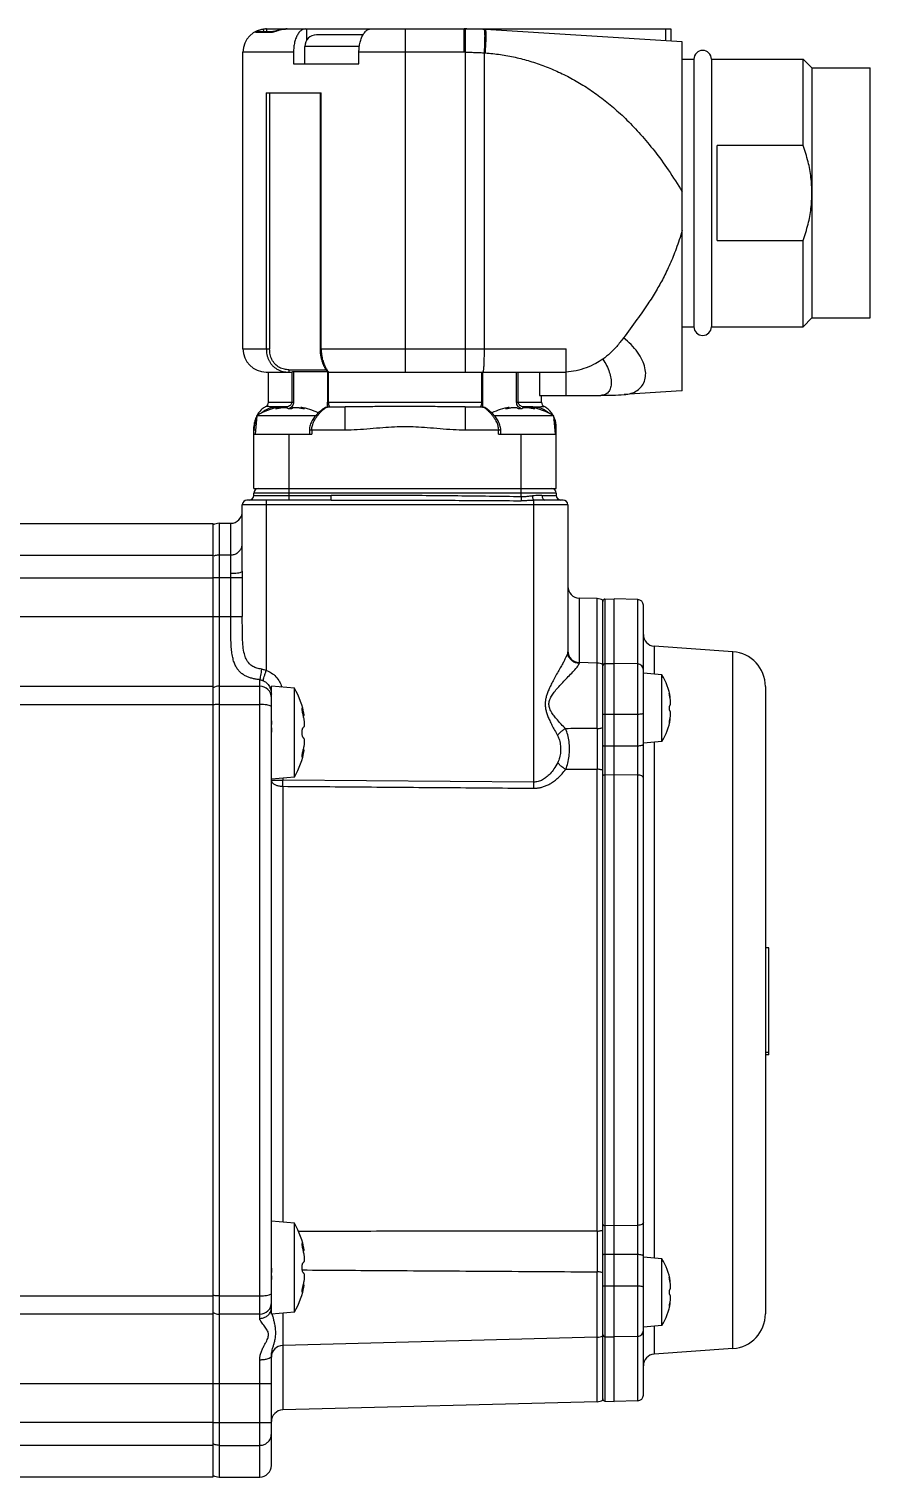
# Model space of a CAD drawing. Header units: millimetres. Extents: x 825 to 4294, y 1031 to 3282.
# Drawn here: x 1919.3 to 1991.7, y 2954.3 to 3078.8 of the extents above; entities that cross this region are included whole.
import ezdxf

# ---------------------------------------------------------------- set-up
doc = ezdxf.new("R2010")
doc.units = ezdxf.units.MM

msp = doc.modelspace()

# ---------------------------------------------------------------- linework, layer by layer
at = {"color": 9, "linetype": 'Continuous'}
for p, q in [((1938.79249, 3078.5703), (1940.21908, 3078.5703)), ((1939.52823, 3078.6105), (1939.50286, 3078.82426)), ((1939.73928, 3078.83825), (1939.73928, 3078.6105)), ((1940.79857, 3078.73783), (1940.79966, 3078.73409)), ((1940.94729, 3078.77495), (1940.94729, 3078.83825)), ((1943.22918, 3077.91524), (1943.22918, 3078.83825)), ((1951.66876, 3078.83825), (1951.66876, 3049.33825)), ((1956.74527, 3076.83825), (1956.74527, 3078.83825)), ((1974.11416, 3077.82481), (1974.11416, 3078.83825)), ((1942.07111, 3076.83825), (1937.71876, 3076.83825)), ((1947.73432, 3077.33825), (1943.04376, 3077.33825)), ((1956.74527, 3076.83821), (1947.70028, 3076.83825)), ((1956.871, 3049.33825), (1956.871, 3076.83817)), ((1958.46539, 3076.79133), (1958.46539, 3051.33825)), ((1939.73283, 3073.33825), (1939.73283, 3051.33825)), ((1940.01529, 3073.33825), (1940.01529, 3051.33825)), ((1944.44822, 3051.33825), (1944.44822, 3073.33825)), ((1937.71876, 3051.33825), (1940.01529, 3051.33825)), ((1944.35175, 3051.33825), (1965.51877, 3051.33825)), ((1941.68025, 3049.53825), (1944.86151, 3049.53825)), ((1941.93243, 3049.33966), (1941.93243, 3046.73825)), ((1942.07906, 3049.36505), (1942.07906, 3046.73825)), ((1945.00391, 3049.36505), (1945.00391, 3046.73825)), ((1945.09104, 3046.73825), (1945.09104, 3049.33966)), ((1958.24648, 3049.33825), (1958.24648, 3046.73825)), ((1958.33361, 3049.33825), (1958.33361, 3046.73825)), ((1961.25846, 3046.73826), (1961.25846, 3049.33825)), ((1961.40509, 3046.73825), (1961.40509, 3049.33825)), ((1939.91876, 3046.73825), (1942.07906, 3046.73825)), ((1945.00391, 3046.73826), (1958.33361, 3046.73825)), ((1961.25846, 3046.73826), (1961.40509, 3046.73827)), ((1961.40509, 3046.73825), (1963.41876, 3046.73825)), ((1940.58128, 3046.24001), (1940.58128, 3046.20651)), ((1940.67742, 3046.21904), (1940.67742, 3046.26756)), ((1942.8601, 3046.26756), (1942.8601, 3046.21907)), ((1942.95624, 3046.20654), (1942.95624, 3046.24001)), ((1946.50905, 3044.33825), (1946.50905, 3046.33825)), ((1956.82846, 3046.33825), (1956.82846, 3044.33825)), ((1960.38128, 3046.24001), (1960.38128, 3046.20651)), ((1960.47742, 3046.21904), (1960.47742, 3046.26756)), ((1962.6601, 3046.26756), (1962.6601, 3046.21907)), ((1962.75624, 3046.20654), (1962.75624, 3046.24001)), ((1938.79938, 3044.33825), (1938.66876, 3044.33825)), ((1946.50906, 3044.33825), (1943.43758, 3044.33825)), ((1943.63758, 3044.33825), (1943.63758, 3043.98825)), ((1959.89994, 3044.33825), (1956.82846, 3044.33825)), ((1959.69994, 3043.98825), (1959.69994, 3044.33825)), ((1964.66876, 3044.33825), (1964.53814, 3044.33825)), ((1941.66876, 3043.98825), (1941.66825, 3038.33825)), ((1961.66825, 3038.61368), (1961.66876, 3043.98825)), ((1965.66825, 3037.93825), (1937.66825, 3037.93825)), ((1964.66825, 3038.93825), (1938.66825, 3038.93825)), ((1938.66825, 3038.73825), (1945.30071, 3038.73793)), ((1939.72061, 3037.93825), (1939.72061, 3023.68604)), ((1945.30071, 3038.33825), (1945.30071, 3038.73825)), ((1962.74679, 3014.08653), (1962.74679, 3037.93825)), ((1963.44776, 3038.73825), (1964.66825, 3038.73825)), ((1935.66825, 3036.33825), (1935.66825, 2954.33825)), ((1936.66872, 3028.33825), (1936.66825, 3036.33825)), ((1835.36825, 3033.58782), (1935.16825, 3033.58782)), ((1935.66825, 3033.61414), (1936.66825, 3033.61414)), ((1935.16825, 3031.63322), (1834.36825, 3031.63322)), ((1937.66857, 3031.65954), (1935.16825, 3031.65954)), ((1937.66857, 3031.65954), (1937.66857, 3028.33825)), ((1966.64208, 3029.9044), (1966.64208, 3024.29208)), ((1968.19443, 3018.69755), (1968.19443, 3029.86375)), ((1968.86302, 3029.81717), (1968.86302, 2960.85934)), ((1971.68134, 2960.89097), (1971.68134, 3029.78554)), ((1834.36825, 3028.33825), (1937.66857, 3028.33825)), ((1973.0985, 3025.7732), (1973.0985, 3023.35916)), ((1979.87752, 2965.37734), (1979.87752, 3025.29917)), ((1939.16825, 2967.97425), (1939.16825, 3022.89035)), ((1974.42001, 3021.62803), (1974.38651, 3021.62803)), ((1835.36825, 3020.76198), (1935.16825, 3020.76198)), ((1935.66825, 3020.76198), (1939.16825, 3020.76198)), ((1974.39904, 3021.53189), (1974.44756, 3021.53189)), ((1942.86302, 3020.31376), (1942.79123, 3020.31376)), ((1942.85182, 3019.9729), (1942.96516, 3019.9729)), ((1969.66825, 3019.88823), (1968.86302, 3019.89369)), ((1971.68134, 3019.90187), (1969.66825, 3019.88823)), ((1974.38654, 3019.25306), (1974.42001, 3019.25306)), ((1974.44756, 3019.3492), (1974.39907, 3019.3492)), ((1942.96516, 3016.70361), (1942.85182, 3016.70361)), ((1968.86302, 3017.20187), (1969.66825, 3017.19641)), ((1969.66825, 3017.19641), (1971.68134, 3017.21006)), ((1973.0985, 3017.52193), (1973.0985, 2973.15458)), ((1942.79113, 3016.36275), (1942.86302, 3016.36275)), ((1940.16825, 3014.24653), (1941.14208, 3014.24653)), ((1941.14208, 3014.42345), (1941.14208, 3014.24653)), ((1968.19443, 2975.48674), (1968.19443, 3015.18977)), ((1968.86302, 3014.72157), (1969.66825, 3014.73342)), ((1969.66825, 3014.73342), (1971.68134, 3014.70378)), ((1941.14208, 3013.72486), (1941.14208, 2976.25305)), ((1969.66825, 2975.94309), (1968.86302, 2975.95494)), ((1971.68134, 2975.97272), (1969.66825, 2975.94309)), ((1942.86302, 2974.31376), (1942.79123, 2974.31376)), ((1942.85182, 2973.9729), (1942.96516, 2973.9729)), ((1969.66825, 2973.48009), (1968.86302, 2973.47464)), ((1971.68134, 2973.46645), (1969.66825, 2973.48009)), ((1968.19443, 2960.81275), (1968.19443, 2971.97896)), ((1942.96516, 2970.70361), (1942.85182, 2970.70361)), ((1968.86302, 2970.78282), (1969.66825, 2970.78828)), ((1969.66825, 2970.78828), (1971.68134, 2970.77463)), ((1974.42001, 2971.42345), (1974.38651, 2971.42345)), ((1974.39904, 2971.3273), (1974.44756, 2971.3273)), ((1835.36825, 2969.91452), (1935.16825, 2969.91452)), ((1935.66825, 2969.91452), (1939.16825, 2969.91452)), ((1942.79113, 2970.36275), (1942.86302, 2970.36275)), ((1941.14208, 2968.42345), (1941.14208, 2960.10436)), ((1974.38654, 2969.04848), (1974.42001, 2969.04848)), ((1974.44756, 2969.14462), (1974.39907, 2969.14462)), ((1973.0985, 2967.31735), (1973.0985, 2964.9033)), ((1939.16825, 2954.33825), (1939.16825, 2964.39631)), ((1940.16825, 2962.33825), (1834.36825, 2962.33825)), ((1834.36825, 2959.04329), (1935.16825, 2959.04329)), ((1935.16825, 2959.01696), (1940.16825, 2959.01696)), ((1835.36825, 2957.08869), (1935.16825, 2957.08869)), ((1935.66825, 2957.06236), (1939.16825, 2957.06236))]:
    msp.add_line(p, q, dxfattribs=at)
at = {"color": 7, "linetype": 'Continuous'}
for p, q in [((1938.94164, 3078.6105), (1940.35171, 3078.6105)), ((1939.71876, 3078.83825), (1943.07801, 3078.83825)), ((1943.10439, 3078.83825), (1974.51875, 3078.83825)), ((1948.04376, 3078.33825), (1944.04376, 3078.33825)), ((1975.51876, 3077.73825), (1958.5905, 3078.78145)), ((1974.51876, 3078.83825), (1974.51876, 3077.80001)), ((1975.51876, 3047.73845), (1975.51876, 3077.73825)), ((1937.71876, 3051.33825), (1937.71876, 3076.83825)), ((1942.07111, 3076.83825), (1942.07111, 3075.83825)), ((1943.04376, 3075.83825), (1943.04376, 3077.33825)), ((1947.70028, 3075.83825), (1947.70028, 3076.83825)), ((1942.07111, 3075.83825), (1947.70028, 3075.83825)), ((1975.51876, 3076.23825), (1976.51876, 3076.23825)), ((1976.51876, 3076.23825), (1976.51876, 3053.23825)), ((1978.01876, 3076.23825), (1985.91876, 3076.23825)), ((1978.01876, 3076.23825), (1978.01876, 3053.23825)), ((1985.91876, 3068.82329), (1985.91876, 3076.23825)), ((1986.66876, 3075.48825), (1985.91876, 3076.23825)), ((1986.66876, 3075.48825), (1991.66876, 3075.48825)), ((1986.66876, 3075.48825), (1986.66876, 3053.98825)), ((1991.66876, 3053.98825), (1991.66876, 3075.48825)), ((1939.73283, 3073.33825), (1944.44822, 3073.33825)), ((1944.35175, 3073.33825), (1944.35175, 3051.33825)), ((1985.91876, 3068.82329), (1978.51876, 3068.82329)), ((1978.51876, 3060.65322), (1978.51876, 3068.82329)), ((1978.51876, 3060.65322), (1985.91876, 3060.65322)), ((1985.91876, 3053.23825), (1985.91876, 3060.65322)), ((1986.66876, 3053.98825), (1985.91876, 3053.23825)), ((1986.66876, 3053.98825), (1991.66876, 3053.98825)), ((1975.51876, 3053.23825), (1976.51876, 3053.23825)), ((1978.01876, 3053.23825), (1985.91876, 3053.23825)), ((1965.51876, 3047.33825), (1965.51877, 3051.33825)), ((1939.71895, 3049.33825), (1941.91593, 3049.33825)), ((1939.91876, 3046.73825), (1939.91876, 3049.33825)), ((1945.00391, 3049.36505), (1942.07906, 3049.36505)), ((1945.11744, 3049.33825), (1965.51876, 3049.33825)), ((1963.2473, 3049.33825), (1963.2473, 3047.33825)), ((1963.2473, 3047.33825), (1968.51876, 3047.33825)), ((1963.41876, 3046.73825), (1963.41876, 3047.33825)), ((1975.44188, 3047.73313), (1970.51389, 3047.40467)), ((1938.90874, 3045.58825), (1938.76876, 3043.98825)), ((1943.98647, 3045.58825), (1938.90874, 3045.58825)), ((1941.38557, 3046.33825), (1940.66876, 3046.33825)), ((1940.82387, 3046.24841), (1940.82387, 3046.30666)), ((1942.71365, 3046.2484), (1942.71365, 3046.30666)), ((1945.03849, 3046.33825), (1946.50905, 3046.33825)), ((1956.82846, 3046.33825), (1958.29884, 3046.33825)), ((1964.42878, 3045.58825), (1959.35121, 3045.58825)), ((1960.62387, 3046.24841), (1960.62387, 3046.30666)), ((1962.66876, 3046.33825), (1961.95195, 3046.33825)), ((1962.51365, 3046.2484), (1962.51365, 3046.30666)), ((1964.42878, 3045.58825), (1964.56876, 3043.98825)), ((1938.66876, 3039.33825), (1938.66876, 3044.61771)), ((1943.43758, 3044.33825), (1943.43758, 3043.98825)), ((1959.89994, 3043.98825), (1959.89994, 3044.33825)), ((1964.66876, 3039.33825), (1964.66876, 3044.61771)), ((1938.66876, 3043.98825), (1943.63758, 3043.98825)), ((1959.69994, 3043.98825), (1964.66876, 3043.98825)), ((1938.66876, 3039.33825), (1964.66876, 3039.33825)), ((1937.66825, 3032.22122), (1937.66825, 3037.93825)), ((1945.30071, 3038.33825), (1938.06825, 3038.33825)), ((1938.66825, 3038.73825), (1938.66825, 3038.93825)), ((1965.26825, 3038.33825), (1963.68503, 3038.33825)), ((1964.66825, 3038.93825), (1964.66825, 3038.73825)), ((1965.66825, 3037.93825), (1965.66825, 3025.27262)), ((1834.36825, 3036.31193), (1935.16825, 3036.31193)), ((1935.16825, 2954.36473), (1935.16825, 3036.31177)), ((1935.66825, 3036.33825), (1936.66825, 3036.33825)), ((1968.19443, 3029.86375), (1966.64208, 3029.9044)), ((1968.66825, 2960.94666), (1968.66825, 3029.72984)), ((1968.86302, 3029.81717), (1969.66825, 3029.83825)), ((1971.68134, 3029.78554), (1969.66825, 3029.83825)), ((1969.66825, 2960.83825), (1969.66825, 3029.83825)), ((1972.16825, 2961.3908), (1972.16825, 3029.28571)), ((1979.87752, 3025.29917), (1973.0985, 3025.7732)), ((1968.19443, 3024.3196), (1966.64208, 3024.36025)), ((1968.86302, 3024.27301), (1969.66825, 3024.2941)), ((1971.68134, 3024.24138), (1969.66825, 3024.2941)), ((1973.76825, 3023.30056), (1972.16825, 3023.44054)), ((1973.76825, 3017.58053), (1973.76825, 3023.30056)), ((1835.36825, 3022.33825), (1935.16825, 3022.33825)), ((1935.66825, 3022.33825), (1939.16825, 3022.33825)), ((1942.16825, 3022.16328), (1940.16825, 3022.33825)), ((1940.16825, 2968.33825), (1940.16825, 3022.33825)), ((1942.16825, 3014.51323), (1942.16825, 3022.16328)), ((1982.66825, 3022.30648), (1982.66825, 2968.37003)), ((1974.42841, 3021.38544), (1974.48667, 3021.38544)), ((1942.88774, 3019.82645), (1943.00229, 3019.82645)), ((1974.42841, 3019.49565), (1974.48667, 3019.49565)), ((1942.88773, 3016.85006), (1943.00229, 3016.85006)), ((1973.76825, 3017.58053), (1972.16825, 3017.44054)), ((1942.16825, 3014.51323), (1940.16825, 3014.33825)), ((1962.74679, 3014.08653), (1941.14208, 3014.24653)), ((1982.96825, 2999.83825), (1982.66825, 2999.83825)), ((1982.96825, 2990.64676), (1982.96825, 2999.83825)), ((1982.96825, 2990.83825), (1982.66825, 2990.83825)), ((1982.96825, 2990.64676), (1982.66825, 2990.64676)), ((1942.16825, 2976.16328), (1940.16825, 2976.33825)), ((1942.16825, 2968.51323), (1942.16825, 2976.16328)), ((1942.88774, 2973.82645), (1943.00229, 2973.82645)), ((1973.76825, 2973.09598), (1972.16825, 2973.23596)), ((1973.76825, 2967.37594), (1973.76825, 2973.09598)), ((1942.88773, 2970.85006), (1943.00229, 2970.85006)), ((1974.42841, 2971.18086), (1974.48667, 2971.18086)), ((1935.16825, 2968.33825), (1835.36825, 2968.33825)), ((1939.16825, 2968.33825), (1935.66825, 2968.33825)), ((1942.16825, 2968.51323), (1940.16825, 2968.33825)), ((1974.42841, 2969.29107), (1974.48667, 2969.29107)), ((1973.76825, 2967.37594), (1972.16825, 2967.23596)), ((1968.19443, 2966.35691), (1941.14208, 2965.64852)), ((1968.86302, 2966.40349), (1969.66825, 2966.38241)), ((1971.68134, 2966.43512), (1969.66825, 2966.38241)), ((1940.16825, 2955.33841), (1940.16825, 2964.73932)), ((1979.87752, 2965.37734), (1973.0985, 2964.9033)), ((1968.19443, 2960.81275), (1941.14208, 2960.10436)), ((1968.86302, 2960.85934), (1969.66825, 2960.83825)), ((1971.68134, 2960.89097), (1969.66825, 2960.83825)), ((1834.36825, 2954.36458), (1935.16825, 2954.36458)), ((1935.66825, 2954.33825), (1939.16825, 2954.33825))]:
    msp.add_line(p, q, dxfattribs=at)
for centre, radius, start, end in [((1939.71876, 3076.83825), 2, 90, 180), ((1944.04376, 3077.33825), 1, 90, 180), ((1956.74527, 3048.83825), 30, 86.4736271, 90), ((1977.26876, 3076.23825), 0.75, 0, 180), ((1977.26876, 3053.23825), 0.75, 180, 0), ((1939.71876, 3051.33825), 2, 180, 270), ((1939.51876, 3046.73825), 0.4, 297.7685291, 0), ((1963.81876, 3046.73825), 0.4, 180, 242.2314709), ((1968.51876, 3077.33825), 30, 270, 273.8132323), ((1941.76876, 3040.87594), 5.51231, 99.8701103, 121.2545789), ((1940.66876, 3044.33825), 2, 90, 132.6208539), ((1941.76876, 3040.87594), 5.51231, 63.8266219, 80.1298897), ((1961.56876, 3040.87594), 5.51231, 99.8701103, 116.1766184), ((1961.56876, 3040.87594), 5.51231, 58.7454211, 80.1298897), ((1962.66876, 3044.33825), 2, 47.3826322, 90), ((1940.66876, 3044.33825), 2, 153.6233634, 180), ((1962.66876, 3044.33825), 2, 0, 26.3730949), ((1939.06825, 3038.93825), 0.4, 95.9999863, 180), ((1964.26825, 3038.93825), 0.4, 0, 89.999882), ((1938.06825, 3037.93825), 0.4, 90, 180), ((1938.26825, 3038.73825), 0.4, 270, 0), ((1965.06825, 3038.73825), 0.4, 180, 270), ((1965.26825, 3037.93825), 0.4, 0, 90), ((1936.66825, 3037.33825), 1, 270, 0), ((1935.66825, 3035.33825), 1, 90, 120), ((1966.66825, 3030.90406), 1, 180.000497, 268.500013), ((1968.16825, 3028.8641), 1, 60, 88.4999775), ((1968.86825, 3029.61724), 0.2, 91.500164, 180), ((1971.66825, 3029.28571), 0.5, 0, 88.4999354), ((1973.16825, 3026.77077), 1, 180.0000413, 266.0000029), ((1966.66825, 3025.3599), 1, 180.0000104, 268.5000003), ((1968.16825, 3023.31994), 1, 60, 88.499974), ((1968.86825, 3024.07308), 0.2, 91.500007, 180), ((1971.66825, 3023.74155), 0.5, 0, 88.4999915), ((1979.66825, 3022.30648), 3, 0, 86), ((1969.05594, 3020.44054), 5.51231, 9.8701103, 31.2545789), ((1935.66825, 3021.33825), 1, 90, 120), ((1939.16825, 3021.33825), 1, 0, 90), ((1935.14193, 3018.33825), 8, 10.7208666, 28.5631991), ((1969.05594, 3020.44054), 5.51231, 328.7454211, 350.1298897), ((1935.14193, 3018.33825), 8, 331.4368009, 349.2791334), ((1935.14193, 2972.33825), 8, 10.7208666, 28.5631991), ((1969.05594, 2970.23596), 5.51231, 9.8701103, 31.2545789), ((1935.14193, 2972.33825), 8, 331.4368009, 349.2791334), ((1939.16825, 2969.33825), 1, 270, 359.9999172), ((1935.66825, 2969.33825), 1, 240, 270), ((1969.05594, 2970.23596), 5.51231, 328.7454211, 350.1298897), ((1979.66825, 2968.37003), 3, 274, 0), ((1971.66825, 2966.93495), 0.5, 271.5000085, 0), ((1941.16825, 2964.64886), 1, 91.5, 180), ((1968.16825, 2967.35657), 1, 271.5000069, 300), ((1968.86825, 2966.60343), 0.2, 180, 268.499993), ((1973.16825, 2963.90574), 1, 93.9999971, 179.9999587), ((1968.16825, 2961.81241), 1, 271.500052, 300), ((1968.86825, 2961.05927), 0.2, 180.0000498, 268.5000013), ((1971.66825, 2961.3908), 0.5, 271.5000233, 0), ((1941.16825, 2959.1047), 1, 91.4999799, 179.9992315), ((1935.66825, 2955.33825), 1, 240, 270), ((1939.16825, 2955.33825), 1, 270, 359.9999816)]:
    msp.add_arc(centre, radius, start, end, dxfattribs=at)
at = {"color": 9, "linetype": 'Continuous'}
for points in [[(1938.79249, 3078.5703), (1938.79878, 3078.58274), (1938.85541, 3078.62049), (1938.95235, 3078.67109)], [(1938.94167, 3078.6105), (1938.91073, 3078.60888), (1938.79249, 3078.5703)], [(1938.95235, 3078.67109), (1939.10517, 3078.7332), (1939.28776, 3078.78636), (1939.50286, 3078.82426)], [(1940.35147, 3078.61047), (1940.30565, 3078.60594), (1940.21908, 3078.5703)], [(1940.21908, 3078.5703), (1940.26208, 3078.57371), (1940.31847, 3078.58446), (1940.38893, 3078.60294)], [(1940.38893, 3078.60294), (1940.47337, 3078.62876), (1940.52065, 3078.64408)], [(1940.52065, 3078.64408), (1940.57106, 3078.66069), (1940.68059, 3078.69669), (1940.79966, 3078.73404)], [(1940.79966, 3078.73404), (1941.0313, 3078.7915), (1941.27056, 3078.82649), (1941.51433, 3078.83825)], [(1956.871, 3076.83797), (1956.873, 3077.28117), (1956.87485, 3077.69202), (1956.87653, 3078.06403), (1956.87795, 3078.38164), (1956.87906, 3078.62887), (1956.87976, 3078.78461), (1956.87999, 3078.83794)], [(1958.47438, 3078.78841), (1958.49505, 3078.73694), (1958.5089, 3078.58832), (1958.51526, 3078.35024), (1958.51384, 3078.03457), (1958.50471, 3077.65685), (1958.4883, 3077.23556), (1958.46539, 3076.79133)], [(1958.57377, 3076.78357), (1958.60828, 3077.28724), (1958.6316, 3077.75797), (1958.6423, 3078.16969), (1958.63922, 3078.49417), (1958.62178, 3078.70598), (1958.5905, 3078.78145)], [(1956.871, 3076.83817), (1956.82902, 3076.83817), (1956.78711, 3076.83817), (1956.74527, 3076.83821)], [(1956.871, 3076.83797), (1957.43138, 3076.83074), (1957.95682, 3076.81505), (1958.46539, 3076.79133)], [(1958.46539, 3076.79133), (1958.50134, 3076.78903), (1958.53746, 3076.78638), (1958.57377, 3076.78357)], [(1958.57377, 3076.78357), (1959.86453, 3076.63732), (1961.14688, 3076.3991), (1962.41443, 3076.06891), (1963.6608, 3075.64738), (1964.88185, 3075.13504), (1966.08118, 3074.52869), (1967.26366, 3073.82233), (1968.43362, 3073.00776), (1969.59662, 3072.073), (1970.75916, 3071.00154), (1971.92807, 3069.77157), (1973.11224, 3068.35244), (1974.31304, 3066.71531), (1975.51877, 3064.84717)], [(1975.51877, 3061.51265), (1974.98454, 3059.93066), (1974.45103, 3058.61168), (1973.87217, 3057.4088), (1973.27024, 3056.33026), (1972.55449, 3055.19759), (1971.61923, 3053.85918), (1970.44877, 3052.26903)], [(1970.44877, 3052.26903), (1969.87244, 3051.54), (1969.32281, 3050.95976), (1968.68376, 3050.44285)], [(1970.51389, 3047.40467), (1971.12568, 3047.51465), (1971.64872, 3047.76106), (1972.01763, 3048.10056), (1972.26309, 3048.54354), (1972.36573, 3049.08424), (1972.30712, 3049.69533), (1972.07768, 3050.35809), (1971.67645, 3051.03812), (1971.11597, 3051.69546), (1970.44877, 3052.26903)], [(1939.73283, 3051.33825), (1939.74606, 3051.08701), (1939.78581, 3050.83928), (1939.85196, 3050.59969), (1939.94397, 3050.37265), (1940.06081, 3050.16228), (1940.20075, 3049.97233), (1940.36139, 3049.80576), (1940.54061, 3049.66399), (1940.73681, 3049.54751), (1940.94946, 3049.45631), (1941.17764, 3049.39076), (1941.41987, 3049.35136), (1941.67463, 3049.33825)], [(1941.68025, 3049.53825), (1941.28804, 3049.57686), (1940.85829, 3049.73321), (1940.48733, 3050.02128), (1940.22118, 3050.41108), (1940.07024, 3050.84184), (1940.01529, 3051.33825)], [(1944.44822, 3051.33825), (1944.45699, 3051.08678), (1944.48288, 3050.83889), (1944.52453, 3050.59914), (1944.57958, 3050.37191), (1944.64486, 3050.16144), (1944.71663, 3049.97145), (1944.79095, 3049.80475), (1944.86411, 3049.66309), (1944.93302, 3049.54699), (1944.99524, 3049.45623), (1945.04842, 3049.39092), (1945.09, 3049.35147), (1945.11744, 3049.33825)], [(1958.46539, 3051.33825), (1958.46272, 3050.89321), (1958.45486, 3050.47049), (1958.4422, 3050.09127), (1958.42537, 3049.77459), (1958.40521, 3049.53632), (1958.38275, 3049.3884), (1958.35909, 3049.33825)], [(1968.68376, 3050.44285), (1968.07084, 3050.08512), (1967.25693, 3049.71639), (1966.38748, 3049.45636), (1965.51877, 3049.33841)], [(1968.68375, 3050.44285), (1969.00289, 3049.8955), (1969.23633, 3049.33842), (1969.37152, 3048.80223), (1969.40125, 3048.31627), (1969.32395, 3047.90714), (1969.1438, 3047.59731), (1968.87048, 3047.40401), (1968.51875, 3047.33825)], [(1941.68025, 3049.53825), (1941.67983, 3049.46285), (1941.67867, 3049.3991), (1941.67684, 3049.35442), (1941.67463, 3049.33825)], [(1941.93243, 3046.73825), (1941.90825, 3046.6268), (1941.8336, 3046.51835), (1941.7214, 3046.43084), (1941.56457, 3046.36374), (1941.38556, 3046.33825)], [(1942.07906, 3046.73825), (1942.04839, 3046.56605), (1941.95606, 3046.40228), (1941.81462, 3046.26964), (1941.70425, 3046.20557)], [(1945.01382, 3046.39215), (1945.00682, 3046.56249), (1945.00391, 3046.73825)], [(1945.16482, 3046.39442), (1945.14762, 3046.43207), (1945.11939, 3046.52118), (1945.09804, 3046.63072), (1945.09104, 3046.73825)], [(1958.24648, 3046.73825), (1958.23896, 3046.6268), (1958.21738, 3046.51835), (1958.18944, 3046.43084), (1958.15981, 3046.36374), (1958.15046, 3046.34389)], [(1958.33361, 3046.73825), (1958.33081, 3046.56605), (1958.32416, 3046.40228), (1958.3214, 3046.33741)], [(1961.63199, 3046.20638), (1961.54133, 3046.25709), (1961.38968, 3046.39215), (1961.29043, 3046.56249), (1961.25846, 3046.73825)], [(1961.95196, 3046.33825), (1961.77273, 3046.3638), (1961.61405, 3046.43207), (1961.50121, 3046.52118), (1961.42757, 3046.63072), (1961.40509, 3046.73825)], [(1940.66876, 3046.33825), (1940.28713, 3046.34651), (1939.95094, 3046.36627), (1939.73962, 3046.38432)], [(1940.66877, 3046.33823), (1940.68677, 3046.33011), (1940.69841, 3046.31531), (1940.70961, 3046.29182), (1940.71197, 3046.28537)], [(1941.39781, 3046.30199), (1941.39409, 3046.32295), (1941.38557, 3046.33825)], [(1943.63758, 3044.33825), (1943.64705, 3044.49732), (1943.67518, 3044.66435), (1943.72541, 3044.84197), (1943.80072, 3045.03147), (1943.90317, 3045.2319), (1944.03252, 3045.43915), (1944.18242, 3045.64233), (1944.34011, 3045.82872), (1944.49312, 3045.98866), (1944.6342, 3046.11789), (1944.76, 3046.21629), (1944.86954, 3046.28495), (1944.96229, 3046.32516), (1945.0387, 3046.33825)], [(1945.01595, 3046.33756), (1945.01382, 3046.39215)], [(1945.1974, 3046.33825), (1945.17768, 3046.3638), (1945.16482, 3046.39442)], [(1956.82846, 3046.33825), (1955.68403, 3046.34651), (1954.26936, 3046.36627), (1952.5765, 3046.38432), (1950.75955, 3046.38431), (1949.06786, 3046.36627), (1947.65334, 3046.34651), (1946.50906, 3046.33825)], [(1958.15046, 3046.34389), (1958.14012, 3046.33825)], [(1958.29882, 3046.33825), (1958.37515, 3046.32519), (1958.46808, 3046.28489), (1958.57801, 3046.21594), (1958.70427, 3046.11708), (1958.84581, 3045.98728), (1958.99864, 3045.82735), (1959.15623, 3045.6409), (1959.30607, 3045.43758), (1959.43499, 3045.23078), (1959.53739, 3045.03017), (1959.61226, 3044.84151), (1959.66221, 3044.66495), (1959.69036, 3044.49836), (1959.69994, 3044.33825)], [(1961.93972, 3046.30207), (1961.94346, 3046.32303), (1961.95196, 3046.33825)], [(1962.62555, 3046.28538), (1962.62791, 3046.29182), (1962.63911, 3046.31531), (1962.65075, 3046.33011), (1962.66875, 3046.33823)], [(1962.66876, 3046.33825), (1963.05039, 3046.34651), (1963.38658, 3046.36627), (1963.5979, 3046.38432)], [(1956.82846, 3044.33825), (1955.79401, 3044.37216), (1954.67417, 3044.45741), (1953.58002, 3044.54974), (1952.59099, 3044.61097), (1951.66886, 3044.63172), (1950.74677, 3044.61099), (1949.75777, 3044.54976), (1948.66356, 3044.45742), (1947.54359, 3044.37216), (1946.50906, 3044.33825)], [(1939.71014, 3038.33825), (1939.71414, 3038.30781), (1939.71754, 3038.2211), (1939.71981, 3038.09133), (1939.72061, 3037.93825)], [(1961.66825, 3038.61368), (1956.21266, 3038.68526), (1950.75676, 3038.72657), (1945.30071, 3038.73793)], [(1945.30071, 3038.33825), (1950.85854, 3038.3316), (1956.31253, 3038.31135), (1961.66265, 3038.27604)], [(1961.66825, 3038.61368), (1961.66609, 3038.48366), (1961.66415, 3038.36657), (1961.66265, 3038.27605)], [(1962.74001, 3038.31256), (1962.36988, 3038.29218), (1962.01454, 3038.27887), (1961.66265, 3038.27604)], [(1962.61718, 3038.68687), (1962.29585, 3038.64658), (1961.98407, 3038.61979), (1961.66825, 3038.61385)], [(1963.44776, 3038.73825), (1963.18171, 3038.73337), (1962.90356, 3038.71708), (1962.61718, 3038.68687)], [(1962.61719, 3038.68687), (1962.64412, 3038.52863), (1962.68736, 3038.39683), (1962.74, 3038.31256)], [(1963.68503, 3038.33825), (1963.38352, 3038.336), (1963.06719, 3038.32809), (1962.74001, 3038.31256)], [(1962.74679, 3037.93825), (1962.74594, 3038.0953), (1962.74356, 3038.22713), (1962.74001, 3038.31256)], [(1963.44776, 3038.73825), (1963.46592, 3038.58479), (1963.51726, 3038.45541), (1963.594, 3038.36887), (1963.68503, 3038.33825)], [(1936.66825, 3033.61414), (1936.97727, 3033.66197), (1937.25604, 3033.80079), (1937.47727, 3034.017), (1937.61931, 3034.28944), (1937.66825, 3034.59143)], [(1935.66825, 3033.61414), (1935.49461, 3033.59929), (1935.32623, 3033.5552), (1935.21012, 3033.50554)], [(1936.66825, 3032.03402), (1936.97771, 3032.04321), (1937.25622, 3032.06981), (1937.47712, 3032.11117), (1937.61916, 3032.16332), (1937.66825, 3032.22126)], [(1937.66825, 3032.22126), (1937.66835, 3032.03455), (1937.6685, 3031.8472), (1937.66857, 3031.65954)], [(1939.16825, 3022.89035), (1938.86252, 3022.9289), (1938.55953, 3022.98947), (1938.26546, 3023.07545), (1937.98704, 3023.19036), (1937.72866, 3023.33868), (1937.49266, 3023.52699), (1937.28317, 3023.76164), (1937.10381, 3024.04902), (1936.95701, 3024.39543), (1936.84384, 3024.80603), (1936.76355, 3025.28236), (1936.71274, 3025.82003), (1936.68521, 3026.40847), (1936.67318, 3027.03393), (1936.66939, 3027.68228), (1936.66872, 3028.33825)], [(1939.33492, 3023.79833), (1938.92579, 3023.88194), (1938.56251, 3024.03929), (1938.27309, 3024.26771), (1937.99901, 3024.67278), (1937.84499, 3025.11224), (1937.73538, 3025.75725), (1937.68821, 3026.45134), (1937.67151, 3027.25871), (1937.66857, 3028.33825)], [(1965.66825, 3025.27262), (1965.65466, 3025.18052), (1965.6122, 3025.0503), (1965.53748, 3024.8756), (1965.4265, 3024.64946), (1965.27508, 3024.36423), (1965.07737, 3024.00786), (1964.83678, 3023.58188), (1964.58364, 3023.12993), (1964.34781, 3022.69304), (1964.14744, 3022.2944), (1963.98517, 3021.93157), (1963.86062, 3021.59651), (1963.77528, 3021.2812), (1963.72952, 3020.97882), (1963.72499, 3020.68087), (1963.76059, 3020.37961), (1963.83739, 3020.06665), (1963.95412, 3019.73338), (1964.11044, 3019.37213), (1964.30445, 3018.97857), (1964.53289, 3018.55047), (1964.7898, 3018.08957)], [(1965.47081, 3018.67776), (1965.10531, 3019.06209), (1964.77218, 3019.43089), (1964.48076, 3019.78857), (1964.24516, 3020.14201), (1964.09138, 3020.49306), (1964.04795, 3020.84451), (1964.12729, 3021.20051), (1964.31244, 3021.55805), (1964.57173, 3021.91679), (1964.88223, 3022.28222), (1965.2318, 3022.66058), (1965.60942, 3023.0538), (1966.00269, 3023.46269), (1966.35216, 3023.84426), (1966.57241, 3024.12665), (1966.64208, 3024.29208)], [(1966.64208, 3024.29208), (1966.33939, 3024.3463), (1966.06783, 3024.48822), (1965.85313, 3024.70442), (1965.71559, 3024.9744), (1965.66825, 3025.27262)], [(1939.16825, 3022.89034), (1939.21999, 3023.04382), (1939.26739, 3023.25823), (1939.30675, 3023.51646), (1939.33492, 3023.79833)], [(1939.16825, 3022.89035), (1939.26604, 3022.86929), (1939.36266, 3022.84271), (1939.45752, 3022.81035)], [(1939.33492, 3023.79833), (1939.46463, 3023.77582), (1939.59333, 3023.73858), (1939.72061, 3023.68604)], [(1939.45751, 3022.81033), (1939.49724, 3022.95542), (1939.55788, 3023.16164), (1939.6344, 3023.41194), (1939.72061, 3023.68604)], [(1939.72061, 3023.68604), (1940.16399, 3023.47826), (1940.56226, 3023.14616), (1940.8708, 3022.71792), (1941.05796, 3022.26138)], [(1939.45752, 3022.81035), (1939.71568, 3022.65842), (1939.94542, 3022.40018), (1940.10766, 3022.05562), (1940.16825, 3021.65795)], [(1935.66825, 3020.76198), (1935.49461, 3020.75876), (1935.32623, 3020.74921), (1935.16825, 3020.7336)], [(1940.16825, 3020.55012), (1940.11963, 3020.61538), (1939.9843, 3020.67257), (1939.76886, 3020.71951), (1939.48796, 3020.75086), (1939.16825, 3020.76198)], [(1940.16825, 3019.36475), (1940.16476, 3019.05789), (1940.16476, 3018.72073), (1940.16825, 3018.37044)], [(1968.86302, 3019.89369), (1968.7881, 3019.89801), (1968.72499, 3019.90931), (1968.68298, 3019.92594), (1968.66825, 3019.94543)], [(1972.16825, 3020.03124), (1972.13144, 3019.9825), (1972.02641, 3019.94094), (1971.86863, 3019.91268), (1971.68134, 3019.90187)], [(1964.7898, 3018.08957), (1964.95149, 3017.68773), (1965.03671, 3017.19776), (1965.04089, 3016.68281), (1964.96355, 3016.18434), (1964.80573, 3015.76584)], [(1965.47083, 3018.67773), (1965.20888, 3018.51722), (1964.97535, 3018.31591), (1964.78982, 3018.08953)], [(1965.49205, 3015.19216), (1965.67645, 3015.7246), (1965.77906, 3016.3177), (1965.81004, 3016.94175), (1965.7727, 3017.56435), (1965.66309, 3018.15318), (1965.47081, 3018.67776)], [(1968.19443, 3018.69755), (1968.35876, 3018.70824), (1968.51806, 3018.73492), (1968.66825, 3018.77702)], [(1968.19443, 3018.69755), (1968.19828, 3018.04524), (1968.20027, 3017.32361), (1968.20027, 3016.57694), (1968.19828, 3015.85081), (1968.19443, 3015.18976)], [(1968.66825, 3017.25362), (1968.68298, 3017.23412), (1968.72499, 3017.2175), (1968.7881, 3017.20619), (1968.86302, 3017.20187)], [(1971.68134, 3017.21006), (1971.86863, 3017.22086), (1972.02641, 3017.24912), (1972.13144, 3017.29068), (1972.16825, 3017.33942)], [(1964.80573, 3015.76584), (1964.47462, 3015.22295), (1964.14103, 3014.80476), (1963.81363, 3014.49699), (1963.5015, 3014.28722), (1963.1056, 3014.12963), (1962.74679, 3014.08653)], [(1965.49205, 3015.19226), (1965.2276, 3015.34963), (1964.99123, 3015.54716), (1964.80572, 3015.76583)], [(1940.16825, 3014.24653), (1940.21559, 3014.08787), (1940.35313, 3013.94423), (1940.56783, 3013.82922), (1940.83939, 3013.75371), (1941.14208, 3013.72486)], [(1941.14208, 3013.72475), (1941.14118, 3013.88839), (1941.14117, 3014.06405), (1941.14208, 3014.24653)], [(1962.74679, 3013.56107), (1963.0182, 3013.57354), (1963.29905, 3013.61735), (1963.59015, 3013.69621), (1963.89005, 3013.81439), (1964.19781, 3013.97622), (1964.51493, 3014.18848), (1964.84044, 3014.45886), (1965.16872, 3014.79242), (1965.49205, 3015.19217)], [(1968.66825, 3015.11293), (1968.51875, 3015.15349), (1968.35948, 3015.17935), (1968.19443, 3015.18977)], [(1968.66825, 3014.60917), (1968.68298, 3014.65151), (1968.72499, 3014.68762), (1968.7881, 3014.71218), (1968.86302, 3014.72157)], [(1972.16825, 3014.4228), (1972.13144, 3014.52865), (1972.02641, 3014.61893), (1971.86863, 3014.68032), (1971.68134, 3014.70378)], [(1941.14208, 3013.72475), (1948.34316, 3013.67028), (1955.54473, 3013.61568), (1962.74679, 3013.56107)], [(1962.74679, 3013.56107), (1962.74587, 3013.726), (1962.74587, 3013.90315), (1962.74679, 3014.08653)], [(1968.19443, 2975.48674), (1968.35876, 2975.49707), (1968.51806, 2975.52287), (1968.66825, 2975.56358)], [(1968.66825, 2976.06733), (1968.68298, 2976.025), (1968.72499, 2975.98889), (1968.7881, 2975.96433), (1968.86302, 2975.95494)], [(1972.16825, 2976.25372), (1972.13144, 2976.14785), (1972.02641, 2976.05757), (1971.86863, 2975.99618), (1971.68134, 2975.97272)], [(1968.19441, 2975.48718), (1968.19827, 2974.82584), (1968.20027, 2974.0996), (1968.20028, 2973.35299), (1968.1983, 2972.63152), (1968.19445, 2971.97938)], [(1968.86302, 2973.47464), (1968.7881, 2973.47032), (1968.72499, 2973.45901), (1968.68298, 2973.44239), (1968.66825, 2973.42289)], [(1972.16825, 2973.33709), (1972.13144, 2973.38582), (1972.02641, 2973.42739), (1971.86863, 2973.45565), (1971.68134, 2973.46645)], [(1940.16825, 2972.30266), (1940.16476, 2971.9558), (1940.16476, 2971.61903), (1940.16825, 2971.3122)], [(1968.66825, 2971.89949), (1968.51875, 2971.94144), (1968.35948, 2971.96819), (1968.19443, 2971.97896)], [(1968.66825, 2970.73107), (1968.68298, 2970.75057), (1968.72499, 2970.76719), (1968.7881, 2970.7785), (1968.86302, 2970.78282)], [(1971.68134, 2970.77463), (1971.86863, 2970.76383), (1972.02641, 2970.73557), (1972.13144, 2970.69401), (1972.16825, 2970.64527)], [(1935.66825, 2969.91452), (1935.49461, 2969.91774), (1935.32623, 2969.9273), (1935.16825, 2969.94291)], [(1939.16825, 2969.91452), (1939.47629, 2969.92483), (1939.74625, 2969.9535), (1939.9678, 2969.99914), (1940.11577, 2970.05866), (1940.16825, 2970.12639)], [(1939.16825, 2967.97425), (1939.47629, 2968.01992), (1939.74625, 2968.14704), (1939.9678, 2968.34941), (1940.11577, 2968.61327), (1940.16825, 2968.91357)], [(1940.16825, 2964.73932), (1940.17703, 2964.90382), (1940.20096, 2965.06787), (1940.24697, 2965.27374), (1940.30463, 2965.48207), (1940.38088, 2965.74136), (1940.45468, 2966.01717), (1940.52348, 2966.3876), (1940.54443, 2966.79466), (1940.51238, 2967.18398), (1940.44384, 2967.56583), (1940.3731, 2967.87264), (1940.30114, 2968.16319), (1940.25689, 2968.34597)], [(1939.16825, 2964.39631), (1939.18847, 2964.66656), (1939.25778, 2964.97431), (1939.37337, 2965.28766), (1939.51475, 2965.58152), (1939.6532, 2965.83876), (1939.76825, 2966.05745), (1939.85368, 2966.25005), (1939.90582, 2966.42414), (1939.9223, 2966.58687), (1939.9031, 2966.74367), (1939.84865, 2966.89904), (1939.76108, 2967.05777), (1939.64503, 2967.22204), (1939.50911, 2967.3931), (1939.37175, 2967.56542), (1939.25796, 2967.72786), (1939.18875, 2967.86729), (1939.16825, 2967.97425)], [(1940.16825, 2964.73932), (1940.11963, 2964.63366), (1939.9843, 2964.54106), (1939.76886, 2964.46507), (1939.48796, 2964.41431), (1939.16825, 2964.39631)], [(1935.66825, 2957.06236), (1935.49496, 2957.07715), (1935.3267, 2957.12114), (1935.2101, 2957.17097)], [(1939.16825, 2957.06236), (1939.47727, 2957.1102), (1939.75604, 2957.24901), (1939.97727, 2957.46522), (1940.11931, 2957.73766), (1940.16825, 2958.03966)]]:
    msp.add_spline(points, degree=3, dxfattribs=at)
at = {"color": 7, "linetype": 'Continuous'}
for points in [[(1939.73928, 3078.83825), (1939.66031, 3078.8367), (1939.58146, 3078.83203), (1939.50286, 3078.82426)], [(1940.79857, 3078.73781), (1940.74007, 3078.72047), (1940.63609, 3078.68839), (1940.54229, 3078.65921), (1940.46054, 3078.63503), (1940.3962, 3078.6185), (1940.35674, 3078.61156)], [(1941.51504, 3078.83825), (1941.30801, 3078.83018), (1940.99269, 3078.78574), (1940.79857, 3078.73778)], [(1943.10439, 3078.83825), (1942.86993, 3078.78653), (1942.64996, 3078.63572), (1942.45346, 3078.39343), (1942.29076, 3078.0732), (1942.1698, 3077.69304), (1942.09568, 3077.27285), (1942.07111, 3076.83825)], [(1947.70028, 3076.83825), (1947.7252, 3077.27595), (1947.79985, 3077.69666), (1947.92094, 3078.07573), (1948.08334, 3078.39455)], [(1948.08334, 3078.39455), (1948.27929, 3078.63588), (1948.49887, 3078.78643), (1948.73356, 3078.83825)], [(1986.66876, 3064.73825), (1986.58652, 3066.07052), (1986.3384, 3067.42379), (1985.91876, 3068.82329)], [(1985.91876, 3060.65322), (1986.33812, 3062.05157), (1986.58646, 3063.40542), (1986.66876, 3064.73825)], [(1944.35175, 3051.33825), (1944.35221, 3051.28197), (1944.35914, 3051.11314), (1944.3739, 3050.94876), (1944.39574, 3050.78993), (1944.42377, 3050.63761), (1944.457, 3050.49263), (1944.49441, 3050.3557), (1944.53493, 3050.22743), (1944.57748, 3050.10835), (1944.621, 3049.9989), (1944.66452, 3049.89933), (1944.7071, 3049.8098), (1944.74795, 3049.73028), (1944.78638, 3049.66064), (1944.82185, 3049.60057), (1944.85391, 3049.54972), (1944.88236, 3049.50747), (1944.90728, 3049.4729)], [(1941.93243, 3049.33966), (1941.92145, 3049.33841), (1941.91611, 3049.33892)], [(1942.07906, 3049.36505), (1942.02305, 3049.36025), (1941.97259, 3049.34915), (1941.93243, 3049.33966)], [(1944.90728, 3049.4729), (1944.92913, 3049.44479), (1944.94897, 3049.4215), (1944.96947, 3049.40034), (1944.99867, 3049.3763), (1945.05005, 3049.34978), (1945.11743, 3049.33825)], [(1945.00897, 3049.3642), (1945.00391, 3049.36505)], [(1945.04734, 3049.34914), (1945.01766, 3049.36024), (1945.00897, 3049.3642)], [(1945.08314, 3049.34075), (1945.04734, 3049.34914)], [(1945.09104, 3049.33966), (1945.08314, 3049.34075)], [(1945.11546, 3049.33825), (1945.10732, 3049.33841), (1945.09918, 3049.33888), (1945.09104, 3049.33966)], [(1975.51876, 3047.73846), (1975.49383, 3047.73668), (1975.4682, 3047.73491), (1975.44188, 3047.73313)], [(1938.88938, 3045.54485), (1938.73531, 3045.14335), (1938.67063, 3044.71822)], [(1938.90626, 3045.57701), (1938.88938, 3045.54485)], [(1939.71043, 3046.38715), (1939.43322, 3046.20443), (1939.12566, 3045.90405), (1938.91564, 3045.59429)], [(1940.58128, 3046.24001), (1940.5479, 3046.22869), (1940.52668, 3046.21887), (1940.51934, 3046.21144), (1940.51938, 3046.21126)], [(1940.51938, 3046.21126), (1940.52561, 3046.20671), (1940.54607, 3046.20488), (1940.57973, 3046.20637), (1940.62268, 3046.21093), (1940.67267, 3046.21823), (1940.72839, 3046.22813), (1940.78557, 3046.24001)], [(1940.67742, 3046.26756), (1940.64515, 3046.25871), (1940.6131, 3046.24953), (1940.58128, 3046.24001)], [(1940.82387, 3046.30666), (1940.81404, 3046.30405), (1940.78569, 3046.2965), (1940.74189, 3046.28481), (1940.67742, 3046.26756)], [(1940.78557, 3046.24001), (1940.82875, 3046.24946), (1940.87253, 3046.25865), (1940.9169, 3046.26756)], [(1940.9169, 3046.26756), (1941.02869, 3046.28639), (1941.13719, 3046.29901), (1941.24405, 3046.30575), (1941.34325, 3046.30583), (1941.42546, 3046.29917), (1941.4873, 3046.28656), (1941.52928, 3046.26756)], [(1941.52928, 3046.26756), (1941.54097, 3046.2588), (1941.5527, 3046.24962), (1941.56447, 3046.24001)], [(1941.56447, 3046.24001), (1941.58848, 3046.22752), (1941.62794, 3046.21693), (1941.67793, 3046.20947), (1941.73619, 3046.20545), (1941.7994, 3046.20538), (1941.8583, 3046.20933), (1941.9086, 3046.21674), (1941.94853, 3046.22733), (1941.97305, 3046.24001)], [(1941.97305, 3046.24001), (1941.98476, 3046.24958), (1941.99649, 3046.25876), (1942.00824, 3046.26756)], [(1942.00824, 3046.26756), (1942.04526, 3046.28502), (1942.09698, 3046.29693), (1942.1615, 3046.3041), (1942.24095, 3046.30667), (1942.33, 3046.30413), (1942.42155, 3046.29698), (1942.51808, 3046.28506), (1942.62062, 3046.26756)], [(1942.62062, 3046.26756), (1942.66446, 3046.25876), (1942.70824, 3046.24958), (1942.75195, 3046.24001)], [(1942.8601, 3046.26756), (1942.79541, 3046.28487), (1942.75164, 3046.29655), (1942.7234, 3046.30407), (1942.71365, 3046.30666)], [(1942.75195, 3046.24001), (1942.81492, 3046.22702), (1942.87608, 3046.21644), (1942.9297, 3046.20913), (1942.97402, 3046.2053), (1943.0047, 3046.20552), (1943.01766, 3046.20965), (1943.01754, 3046.21105)], [(1942.95624, 3046.24001), (1942.92403, 3046.24964), (1942.89198, 3046.25882), (1942.8601, 3046.26756)], [(1943.01754, 3046.21105), (1943.01351, 3046.21712), (1942.9924, 3046.2276), (1942.95624, 3046.24001)], [(1945.03849, 3046.33806), (1944.92088, 3046.32246), (1944.73306, 3046.24495), (1944.5285, 3046.11076), (1944.29904, 3045.9178), (1944.04815, 3045.66157), (1943.79565, 3045.34188), (1943.58323, 3044.972), (1943.45918, 3044.5807), (1943.43763, 3044.33825)], [(1959.8999, 3044.33825), (1959.88045, 3044.5685), (1959.76183, 3044.95515), (1959.55577, 3045.32161), (1959.30718, 3045.6414), (1959.05556, 3045.90187), (1958.82216, 3046.10081), (1958.61313, 3046.24016), (1958.42253, 3046.32091), (1958.2991, 3046.33808)], [(1960.38128, 3046.24001), (1960.3479, 3046.22869), (1960.32668, 3046.21887), (1960.31934, 3046.21144), (1960.31938, 3046.21126)], [(1960.31938, 3046.21126), (1960.32561, 3046.20671), (1960.34607, 3046.20488), (1960.37973, 3046.20637), (1960.42268, 3046.21093), (1960.47267, 3046.21823), (1960.52839, 3046.22813), (1960.58557, 3046.24001)], [(1960.47742, 3046.26756), (1960.44515, 3046.25871), (1960.4131, 3046.24953), (1960.38128, 3046.24001)], [(1960.62387, 3046.30666), (1960.61404, 3046.30405), (1960.58569, 3046.2965), (1960.54189, 3046.28481), (1960.47742, 3046.26756)], [(1960.58557, 3046.24001), (1960.62875, 3046.24946), (1960.67253, 3046.25865), (1960.7169, 3046.26756)], [(1960.7169, 3046.26756), (1960.82869, 3046.28639), (1960.93719, 3046.29901), (1961.04405, 3046.30575), (1961.14325, 3046.30583), (1961.22546, 3046.29917), (1961.2873, 3046.28656), (1961.32928, 3046.26756)], [(1961.32928, 3046.26756), (1961.34097, 3046.2588), (1961.3527, 3046.24962), (1961.36447, 3046.24001)], [(1961.36447, 3046.24001), (1961.38848, 3046.22752), (1961.42794, 3046.21693), (1961.47793, 3046.20947), (1961.53619, 3046.20545), (1961.5994, 3046.20538), (1961.6583, 3046.20933), (1961.7086, 3046.21674), (1961.74853, 3046.22733), (1961.77305, 3046.24001)], [(1961.77305, 3046.24001), (1961.78476, 3046.24958), (1961.79649, 3046.25876), (1961.80824, 3046.26756)], [(1961.80824, 3046.26756), (1961.84526, 3046.28502), (1961.89698, 3046.29693), (1961.9615, 3046.3041), (1962.04095, 3046.30667), (1962.13, 3046.30413), (1962.22155, 3046.29698), (1962.31808, 3046.28506), (1962.42062, 3046.26756)], [(1962.42062, 3046.26756), (1962.46446, 3046.25876), (1962.50824, 3046.24958), (1962.55195, 3046.24001)], [(1962.6601, 3046.26756), (1962.59541, 3046.28487), (1962.55164, 3046.29655), (1962.5234, 3046.30407), (1962.51365, 3046.30666)], [(1962.55195, 3046.24001), (1962.61492, 3046.22702), (1962.67608, 3046.21644), (1962.7297, 3046.20913), (1962.77402, 3046.2053), (1962.8047, 3046.20552), (1962.81766, 3046.20965), (1962.81754, 3046.21105)], [(1962.75624, 3046.24001), (1962.72403, 3046.24964), (1962.69198, 3046.25882), (1962.6601, 3046.26756)], [(1962.81754, 3046.21105), (1962.81351, 3046.21712), (1962.7924, 3046.2276), (1962.75624, 3046.24001)], [(1964.42188, 3045.59429), (1964.21186, 3045.90405), (1963.9043, 3046.20443), (1963.62709, 3046.38715)], [(1964.42608, 3045.58661), (1964.42188, 3045.59429)], [(1964.44814, 3045.54485), (1964.43126, 3045.57701)], [(1964.66689, 3044.71822), (1964.60221, 3045.14335), (1964.44814, 3045.54485)], [(1938.66862, 3044.62766), (1938.66861, 3044.61774)], [(1938.67063, 3044.71822), (1938.66946, 3044.68494), (1938.66885, 3044.6549), (1938.66862, 3044.62766)], [(1938.66881, 3044.63171), (1938.66875, 3044.60933)], [(1938.66879, 3044.55873), (1938.66878, 3044.54872), (1938.66877, 3044.52641), (1938.66876, 3044.50184)], [(1938.66878, 3044.53795), (1938.66877, 3044.52641), (1938.66876, 3044.50184)], [(1938.66876, 3044.50184), (1938.66876, 3044.49694)], [(1938.66876, 3044.50184), (1938.66876, 3044.47603), (1938.66877, 3044.45091), (1938.66877, 3044.42708), (1938.66876, 3044.40399), (1938.66876, 3044.38041), (1938.66879, 3044.36125), (1938.66879, 3044.35906)], [(1938.66876, 3044.49694), (1938.66876, 3044.48897)], [(1938.66876, 3044.48897), (1938.66876, 3044.48419)], [(1938.66876, 3044.38763), (1938.66876, 3044.38041), (1938.66879, 3044.36125), (1938.66879, 3044.35906)], [(1964.66755, 3044.70122), (1964.66689, 3044.71822)], [(1964.66865, 3044.64108), (1964.66753, 3044.70122)], [(1964.66865, 3044.64108), (1964.66753, 3044.70122)], [(1964.66891, 3044.61774), (1964.6689, 3044.62766), (1964.66867, 3044.6549), (1964.66806, 3044.68494), (1964.66755, 3044.70122)], [(1964.66877, 3044.60933), (1964.66865, 3044.64108)], [(1974.39126, 3021.68992), (1974.38671, 3021.68368), (1974.38488, 3021.66322), (1974.38637, 3021.62954), (1974.39094, 3021.58658), (1974.39824, 3021.53658), (1974.40814, 3021.48089), (1974.42001, 3021.42374)], [(1974.42001, 3021.62803), (1974.40868, 3021.66143), (1974.39886, 3021.68265), (1974.39143, 3021.68997), (1974.39126, 3021.68992)], [(1974.44756, 3021.53189), (1974.43871, 3021.56415), (1974.42953, 3021.5962), (1974.42001, 3021.62803)], [(1942.80142, 3020.42941), (1942.7956, 3020.42776), (1942.78894, 3020.40517), (1942.78786, 3020.36203), (1942.79254, 3020.29927), (1942.80287, 3020.22029), (1942.81822, 3020.13058), (1942.83865, 3020.03051), (1942.86302, 3019.92739)], [(1942.86302, 3020.31376), (1942.84132, 3020.37093), (1942.82224, 3020.40991), (1942.80686, 3020.42888), (1942.80142, 3020.42941)], [(1974.42001, 3020.64484), (1974.40752, 3020.62082), (1974.39694, 3020.58135), (1974.38947, 3020.53136), (1974.38545, 3020.47311), (1974.38538, 3020.40987), (1974.38934, 3020.35096), (1974.39675, 3020.30066), (1974.40733, 3020.26077), (1974.42001, 3020.23625)], [(1974.42001, 3021.42374), (1974.42947, 3021.38055), (1974.43865, 3021.33677), (1974.44756, 3021.2924)], [(1974.44756, 3020.68003), (1974.4388, 3020.66833), (1974.42962, 3020.6566), (1974.42001, 3020.64484)], [(1974.48667, 3021.38544), (1974.48405, 3021.39526), (1974.4765, 3021.42362), (1974.46481, 3021.46741), (1974.44756, 3021.53189)], [(1974.44756, 3021.2924), (1974.46639, 3021.18061), (1974.47901, 3021.07211), (1974.48575, 3020.96526), (1974.48583, 3020.86606), (1974.47918, 3020.78385), (1974.46656, 3020.722), (1974.44756, 3020.68003)], [(1942.96516, 3019.9729), (1942.93402, 3020.08848), (1942.89992, 3020.20211), (1942.86302, 3020.31376)], [(1942.86302, 3019.92739), (1942.89947, 3019.77685), (1942.93361, 3019.62164), (1942.96516, 3019.46176)], [(1943.00229, 3019.82645), (1942.99986, 3019.83605), (1942.99271, 3019.86431), (1942.98132, 3019.90924), (1942.96516, 3019.9729)], [(1942.96516, 3019.46176), (1942.98279, 3019.35175), (1942.99494, 3019.24238), (1943.00141, 3019.13514), (1943.00153, 3019.03633), (1942.99521, 3018.95354), (1942.98307, 3018.89092), (1942.96516, 3018.84939)], [(1974.42001, 3019.45735), (1974.40702, 3019.39435), (1974.39644, 3019.33319), (1974.38913, 3019.27959), (1974.3853, 3019.23527), (1974.38552, 3019.20458), (1974.38966, 3019.19164), (1974.39106, 3019.19176)], [(1974.39106, 3019.19176), (1974.39713, 3019.19581), (1974.40761, 3019.21691), (1974.42001, 3019.25306)], [(1974.42001, 3020.23625), (1974.42958, 3020.22454), (1974.43876, 3020.21281), (1974.44756, 3020.20106)], [(1974.44756, 3019.58869), (1974.43876, 3019.54484), (1974.42958, 3019.50106), (1974.42001, 3019.45735)], [(1974.42001, 3019.25306), (1974.42964, 3019.28527), (1974.43882, 3019.31732), (1974.44756, 3019.3492)], [(1974.44756, 3020.20106), (1974.46705, 3020.15744), (1974.47942, 3020.09542), (1974.48583, 3020.01487), (1974.48585, 3019.91873), (1974.47946, 3019.814), (1974.46709, 3019.70544), (1974.44756, 3019.58869)], [(1974.44756, 3019.3492), (1974.46487, 3019.4139), (1974.47655, 3019.45767), (1974.48407, 3019.4859), (1974.48667, 3019.49565)], [(1942.86302, 3018.72462), (1942.8388, 3018.68522), (1942.8179, 3018.62269), (1942.80197, 3018.54283), (1942.79143, 3018.44668), (1942.7876, 3018.34255), (1942.79087, 3018.23788), (1942.80106, 3018.13979), (1942.81693, 3018.05764), (1942.83812, 3017.99284), (1942.86302, 3017.95188)], [(1942.96516, 3018.84939), (1942.93491, 3018.80823), (1942.90091, 3018.76664), (1942.86302, 3018.72462)], [(1942.86302, 3017.95188), (1942.90039, 3017.91048), (1942.93444, 3017.86889), (1942.96516, 3017.82712)], [(1968.19443, 3018.69755), (1967.2864, 3018.69096), (1966.37853, 3018.68437), (1965.47081, 3018.67776)], [(1942.86302, 3016.74912), (1942.83781, 3016.64219), (1942.81661, 3016.53734), (1942.80089, 3016.44288), (1942.79084, 3016.3601), (1942.7876, 3016.29736), (1942.79132, 3016.25836), (1942.80132, 3016.24568)], [(1942.96516, 3017.21475), (1942.93444, 3017.05888), (1942.90039, 3016.90365), (1942.86302, 3016.74912)], [(1942.86302, 3016.36275), (1942.90098, 3016.47774), (1942.93498, 3016.59139), (1942.96516, 3016.70361)], [(1942.96516, 3017.82712), (1942.98332, 3017.78471), (1942.99529, 3017.72236), (1943.00149, 3017.64132), (1943.00153, 3017.54504), (1942.99538, 3017.43936), (1942.98341, 3017.32933), (1942.96516, 3017.21475)], [(1942.96516, 3016.70361), (1942.98131, 3016.76722), (1942.9927, 3016.81215), (1942.99986, 3016.84044), (1943.00229, 3016.85006)], [(1942.80132, 3016.24568), (1942.80166, 3016.2456), (1942.81744, 3016.25915), (1942.83839, 3016.2988), (1942.86302, 3016.36275)], [(1965.49205, 3015.19216), (1966.3928, 3015.19136), (1967.29359, 3015.19056), (1968.19443, 3015.18976)], [(1968.19441, 2975.48718), (1959.17286, 2975.4758), (1950.15541, 2975.46439), (1942.50584, 2975.45469)], [(1942.80142, 2974.42941), (1942.7956, 2974.42776), (1942.78894, 2974.40517), (1942.78786, 2974.36203), (1942.79254, 2974.29927), (1942.80287, 2974.22029), (1942.81822, 2974.13058), (1942.83865, 2974.03051), (1942.86302, 2973.92739)], [(1942.86302, 2974.31376), (1942.84132, 2974.37093), (1942.82224, 2974.40991), (1942.80686, 2974.42888), (1942.80142, 2974.42941)], [(1942.96516, 2973.9729), (1942.93402, 2974.08848), (1942.89992, 2974.20211), (1942.86302, 2974.31376)], [(1942.86302, 2973.92739), (1942.89947, 2973.77685), (1942.93361, 2973.62164), (1942.96516, 2973.46176)], [(1943.00229, 2973.82645), (1942.99986, 2973.83605), (1942.99271, 2973.86431), (1942.98132, 2973.90924), (1942.96516, 2973.9729)], [(1942.96516, 2973.46176), (1942.98279, 2973.35175), (1942.99494, 2973.24238), (1943.00141, 2973.13514), (1943.00153, 2973.03633), (1942.99521, 2972.95354), (1942.98307, 2972.89092), (1942.96516, 2972.84939)], [(1942.86302, 2972.72462), (1942.8388, 2972.68522), (1942.8179, 2972.62269), (1942.80197, 2972.54283), (1942.79143, 2972.44668), (1942.7876, 2972.34255), (1942.79087, 2972.23788), (1942.80106, 2972.13979), (1942.81693, 2972.05764), (1942.83812, 2971.99284), (1942.86302, 2971.95188)], [(1942.80082, 2972.14169), (1950.14588, 2972.09394), (1959.16333, 2972.03628), (1968.19445, 2971.97938)], [(1942.96516, 2972.84939), (1942.93491, 2972.80823), (1942.90091, 2972.76664), (1942.86302, 2972.72462)], [(1942.86302, 2971.95188), (1942.90039, 2971.91048), (1942.93444, 2971.86889), (1942.96516, 2971.82712)], [(1942.96516, 2971.82712), (1942.98332, 2971.78471), (1942.99529, 2971.72236), (1943.00149, 2971.64132), (1943.00153, 2971.54504), (1942.99538, 2971.43936), (1942.98341, 2971.32933), (1942.96516, 2971.21475)], [(1942.86302, 2970.74912), (1942.83781, 2970.64219), (1942.81661, 2970.53734), (1942.80089, 2970.44288), (1942.79084, 2970.3601), (1942.7876, 2970.29736), (1942.79132, 2970.25836), (1942.80132, 2970.24568)], [(1942.96516, 2971.21475), (1942.93444, 2971.05888), (1942.90039, 2970.90365), (1942.86302, 2970.74912)], [(1942.86302, 2970.36275), (1942.90098, 2970.47774), (1942.93498, 2970.59139), (1942.96516, 2970.70361)], [(1942.96516, 2970.70361), (1942.98131, 2970.76722), (1942.9927, 2970.81215), (1942.99986, 2970.84044), (1943.00229, 2970.85006)], [(1974.39126, 2971.48534), (1974.38671, 2971.4791), (1974.38488, 2971.45863), (1974.38637, 2971.42495), (1974.39094, 2971.382), (1974.39824, 2971.332), (1974.40814, 2971.2763), (1974.42001, 2971.21915)], [(1974.42001, 2971.42345), (1974.40868, 2971.45685), (1974.39886, 2971.47806), (1974.39143, 2971.48539), (1974.39126, 2971.48534)], [(1974.44756, 2971.3273), (1974.43871, 2971.35957), (1974.42953, 2971.39162), (1974.42001, 2971.42345)], [(1974.42001, 2971.21915), (1974.42947, 2971.17597), (1974.43865, 2971.13219), (1974.44756, 2971.08782)], [(1974.48667, 2971.18086), (1974.48405, 2971.19068), (1974.4765, 2971.21904), (1974.46481, 2971.26283), (1974.44756, 2971.3273)], [(1974.44756, 2971.08782), (1974.46639, 2970.97603), (1974.47901, 2970.86753), (1974.48575, 2970.76068), (1974.48583, 2970.66148), (1974.47918, 2970.57927), (1974.46656, 2970.51742), (1974.44756, 2970.47545)], [(1942.80132, 2970.24568), (1942.80166, 2970.2456), (1942.81744, 2970.25915), (1942.83839, 2970.2988), (1942.86302, 2970.36275)], [(1974.42001, 2970.44026), (1974.40752, 2970.41624), (1974.39694, 2970.37677), (1974.38947, 2970.32678), (1974.38545, 2970.26853), (1974.38538, 2970.20529), (1974.38934, 2970.14638), (1974.39675, 2970.09608), (1974.40733, 2970.05619), (1974.42001, 2970.03167)], [(1974.44756, 2970.47545), (1974.4388, 2970.46375), (1974.42962, 2970.45202), (1974.42001, 2970.44026)], [(1974.42001, 2970.03167), (1974.42958, 2970.01996), (1974.43876, 2970.00823), (1974.44756, 2969.99648)], [(1974.44756, 2969.38411), (1974.43876, 2969.34026), (1974.42958, 2969.29648), (1974.42001, 2969.25277)], [(1974.44756, 2969.99648), (1974.46705, 2969.95286), (1974.47942, 2969.89083), (1974.48583, 2969.81029), (1974.48585, 2969.71415), (1974.47946, 2969.60942), (1974.46709, 2969.50086), (1974.44756, 2969.38411)], [(1974.42001, 2969.25277), (1974.40702, 2969.18977), (1974.39644, 2969.12861), (1974.38913, 2969.07501), (1974.3853, 2969.03069), (1974.38552, 2969), (1974.38966, 2968.98706), (1974.39106, 2968.98718)], [(1974.39106, 2968.98718), (1974.39713, 2968.99123), (1974.40761, 2969.01233), (1974.42001, 2969.04848)], [(1974.42001, 2969.04848), (1974.42964, 2969.08069), (1974.43882, 2969.11274), (1974.44756, 2969.14462)], [(1974.44756, 2969.14462), (1974.46487, 2969.20932), (1974.47655, 2969.25309), (1974.48407, 2969.28132), (1974.48667, 2969.29107)]]:
    msp.add_spline(points, degree=3, dxfattribs=at)

doc.saveas('drawing.dxf')
